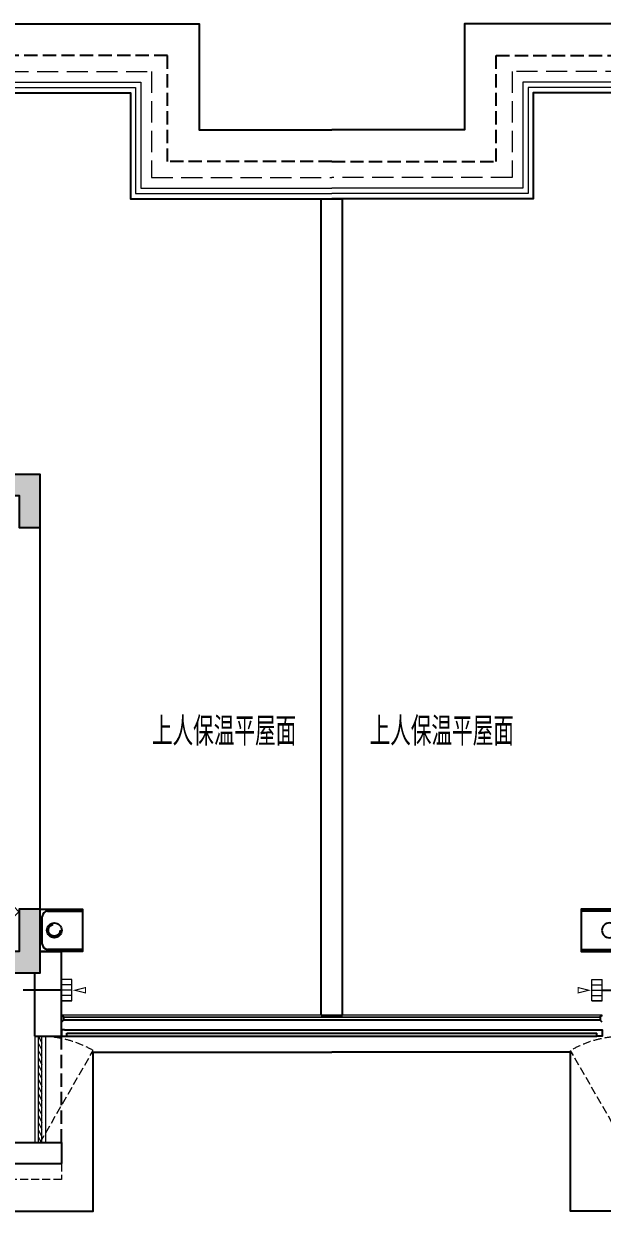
# Model space of a CAD drawing. Extents: x 3753737 to 4713801, y -857380 to 24339.
# Drawn here: x 4659544 to 4664999, y -768810 to -757610 of the extents above; entities that cross this region are included whole.
import ezdxf

# ---------------------------------------------------------------- set-up
doc = ezdxf.new("R2010")
doc.units = 0
doc.header["$LTSCALE"] = 1000
doc.header["$MEASUREMENT"] = 0
doc.linetypes.add('#P_--_20B1_001_t3$0$DASH', pattern=[0.35, 0.25, -0.1])
doc.linetypes.add('DASH', pattern=[0.35, 0.25, -0.1])
doc.layers.get('0').update_dxf_attribs({"linetype": 'CONTINUOUS'})
for name, color, linetype in [('!!电气', 1, 'CONTINUOUS'), ('3-栏杆1', 252, 'CONTINUOUS'), ('COLU', 7, 'CONTINUOUS'), ('ROOF', 183, 'CONTINUOUS'), ('S-砼墙填充', 251, 'CONTINUOUS'), ('VPIPE-凝结', 150, 'CONTINUOUS'), ('VPIPE-雨水', 4, 'DASH'), ('WALL', 252, 'CONTINUOUS'), ('看线', 185, 'CONTINUOUS'), ('管', 193, 'CONTINUOUS'), ('铝合金', 144, 'CONTINUOUS')]:
    doc.layers.add(name, color=color, linetype=linetype)
for name, color, linetype, lineweight in [('PUB_TEXT', 7, 'CONTINUOUS', 20), ('WINDOW', 146, 'CONTINUOUS', 20), ('平面-分水线', 189, 'CONTINUOUS', 15), ('平面-栏杆', 56, 'CONTINUOUS', 15), ('平面-看线', 252, 'CONTINUOUS', 15), ('平面-空调预留孔', 252, 'CONTINUOUS', 15)]:
    doc.layers.add(name, color=color, linetype=linetype, lineweight=lineweight)
doc.styles.get("Standard").update_dxf_attribs({"font": 'gbenor.shx', "bigfont": 'gbcbig.shx'})

# ---------------------------------------------------------------- blocks, each defined once
blk = doc.blocks.new('dasdasf1sa2f31as32f')
at = {"color": 8}
for p, q in [((-116, 586), (43, 640)), ((-23, 586), (-116, 586)), ((-23, 586), (-73, 493)), ((83, 477), (43, 640)), ((-473, 260), (-339, 504)), ((-270, 524), (-428, 237)), ((115, 208), (-359, 468)), ((135, 245), (-339, 505)), ((-270, 524), (114, 314)), ((-31, 504), (-73, 493)), ((-18, 463), (-31, 504)), ((32, 555), (-18, 463)), ((83, 477), (32, 555)), ((72, 132), (-401, 392)), ((93, 169), (-381, 428)), ((0, 0), (-473, 260)), ((114, 314), (-44, 26)), ((134, 244), (0, 0))]:
    blk.add_line(p, q, dxfattribs=at)
for centre, start, end in [((-294, 479), 61.2593, 151.2593), ((89, 269), 331.2593, 61.2593)]:
    blk.add_arc(centre, 51.3, start, end, dxfattribs=at)
blk = doc.blocks.new('DFSFSF')
at = {"layer": '平面-分水线'}
for p, q in [((697142, 775568), (697142, 775668)), ((697342, 775668), (697143, 775668)), ((697193, 775568), (697193, 775668)), ((697243, 775568), (697243, 775668)), ((697292, 775568), (697292, 775668)), ((697342, 775668), (697342, 775568)), ((697342, 775568), (697342, 775668)), ((697342, 775568), (697143, 775568))]:
    blk.add_line(p, q, dxfattribs=at)
blk = doc.blocks.new('DFGDGDGD')
at = {"layer": '平面-分水线', "const_width": 10}
blk.add_lwpolyline([(697268, 775441), (697243, 775541), (697218, 775441)], close=True, dxfattribs=at)
blk.add_blockref('DFSFSF', (0, 0))
blk = doc.blocks.new('GDGDGRD')
at = {"layer": 'S-砼墙填充'}
h = blk.add_hatch(color=252, dxfattribs=at)
h.dxf.hatch_style = 1
h.paths.add_polyline_path([(442367, 293015), (442367, 292815), (442667, 292815), (442667, 292515), (442867, 292515), (442867, 293015)])
h = blk.add_hatch(color=252, dxfattribs=at)
h.dxf.hatch_style = 1
h.paths.add_polyline_path([(442867, 288915), (442667, 288915), (442667, 288515), (442017, 288515), (442017, 288315), (442867, 288315)])
at = {"layer": 'COLU', "color": 252}
for points in [[(442367, 293015), (442367, 292815), (442667, 292815), (442667, 292515), (442867, 292515), (442867, 293015)], [(442867, 288915), (442667, 288915), (442667, 288515), (442017, 288515), (442017, 288315), (442867, 288315)]]:
    blk.add_lwpolyline(points, close=True, dxfattribs=at)
blk = doc.blocks.new('A$C3EB2330C')
at = {"layer": '管', "color": 252}
for p, q in [((0, 380), (330, 380)), ((380, 330), (380, 70)), ((330, 20), (0, 20))]:
    blk.add_line(p, q, dxfattribs=at)
blk.add_lwpolyline([(400, 400), (400, 0), (0, 0), (0, 400)], close=True, dxfattribs=at)
for centre, start, end in [((330, 330), 0, 90), ((330, 70), 270, 360)]:
    blk.add_arc(centre, 50, start, end, dxfattribs=at)
blk.add_ellipse((267, 200), major_axis=(-49.5, -49.5), ratio=1, start_param=-0.785398, end_param=5.497787, dxfattribs=at)
blk = doc.blocks.new('$WINLIB2D$00000039')
at = {"color": 0}
for points in [[(-0.5, 0.5), (-0.5, -0.5)], [(0.5, 0.5), (-0.5, 0.5)], [(0.5, -0.5), (0.5, 0.5)], [(-0.5, 0.167), (0.5, 0.167)], [(-0.384, -0.167), (-0.448, 0.167)], [(-0.316, -0.167), (-0.38, 0.167)], [(-0.248, -0.167), (-0.312, 0.167)], [(-0.18, -0.167), (-0.244, 0.167)], [(-0.112, -0.167), (-0.176, 0.167)], [(-0.044, -0.167), (-0.108, 0.167)], [(0.024, -0.167), (-0.04, 0.167)], [(0.092, -0.167), (0.028, 0.167)], [(0.16, -0.167), (0.096, 0.167)], [(0.228, -0.167), (0.164, 0.167)], [(0.296, -0.167), (0.232, 0.167)], [(0.364, -0.167), (0.3, 0.167)], [(0.432, -0.167), (0.368, 0.167)], [(0.5, -0.167), (0.436, 0.167)], [(-0.452, -0.167), (-0.5, 0.084)], [(-0.5, -0.167), (0.5, -0.167)], [(0.5, -0.5), (-0.5, -0.5)]]:
    blk.add_lwpolyline(points, dxfattribs=at)
blk = doc.blocks.new('A$C100F5A36')
at = {"layer": '3-栏杆1', "color": 252}
for p, q in [((34272.7, -17600.2), (34252.5, -17582.4)), ((34252.5, -17582.4), (34272.7, -17600.2)), ((39332.2, -17600.2), (39352.5, -17582.4)), ((39352.5, -17582.4), (39332.2, -17600.2)), ((34272.7, -17629.5), (34252.5, -17649.3)), ((34252.5, -17649.3), (34272.7, -17629.5)), ((34272.7, -17600.3), (39332.2, -17600.2)), ((34272.7, -17600.2), (34272.7, -17629.5)), ((39332.2, -17629.5), (34272.7, -17629.5)), ((39332.2, -17600.2), (39332.2, -17629.5)), ((39352.5, -17649.3), (39332.2, -17629.5))]:
    blk.add_line(p, q, dxfattribs=at)
at = {"layer": 'ROOF', "color": 252, "ltscale": 0.8}
for points in [[(28702.5, -8232.4), (35552.5, -8232.4), (35552.5, -9232.4), (36802.5, -9232.4)], [(44902.5, -8232.4), (38052.5, -8232.4), (38052.5, -9232.4), (36802.5, -9232.4)], [(28702.5, -8882.4), (34902.5, -8882.4), (34902.5, -9882.4), (36802.5, -9882.4)], [(44902.5, -8882.4), (38702.5, -8882.4), (38702.5, -9882.4), (36802.5, -9882.4)]]:
    blk.add_lwpolyline(points, dxfattribs=at)
at = {"layer": 'VPIPE-凝结', "color": 252}
for p, q in [((34252.5, -17347.4), (33892.5, -17347.4)), ((39352.5, -17347.4), (39712.5, -17347.4))]:
    blk.add_line(p, q, dxfattribs=at)
at = {"layer": 'VPIPE-雨水', "color": 252}
blk.add_circle((34185, -16782.4), 55, dxfattribs=at)
at = {"layer": 'WALL', "color": 252}
for p, q in [((36702.5, -17582.4), (36702.5, -9882.4)), ((36702.5, -9882.4), (36902.5, -9882.4)), ((36902.5, -17582.4), (36902.5, -9882.4)), ((34052.5, -12482.4), (33152.5, -12482.4)), ((34052.5, -16982.4), (34052.5, -12482.4)), ((34052.5, -16982.4), (34252.5, -16982.4)), ((34252.5, -17782.4), (34252.5, -16982.4)), ((33402.5, -17182.4), (33952.5, -17182.4)), ((33952.5, -17182.4), (34002.5, -17182.4)), ((34002.5, -17782.4), (34002.5, -17182.4)), ((36702.5, -17582.4), (36902.5, -17582.4)), ((34002.5, -17782.4), (34252.5, -17782.4)), ((33402.5, -18782.4), (34252.5, -18782.4)), ((34252.5, -18782.4), (34252.5, -18982.4)), ((33302.5, -18982.4), (34252.5, -18982.4))]:
    blk.add_line(p, q, dxfattribs=at)
at = {"layer": 'WINDOW', "color": 252, "linetype": 'DASH', "ltscale": 0.3}
for points in [[(34052.5, -18782.4), (34552.5, -17916.4, 0.1316525), (34052.5, -17782.4)], [(39552.5, -18782.4), (39052.5, -17916.4, -0.1316525), (39552.5, -17782.4)]]:
    blk.add_lwpolyline(points, format="xyb", dxfattribs=at)
at = {"layer": '平面-栏杆', "color": 252}
for points in [[(28702.5, -8782.4), (35002.5, -8782.4), (35002.5, -9782.4), (36802.5, -9782.4)], [(28702.5, -8832.4), (34952.5, -8832.4), (34952.5, -9832.4), (36802.5, -9832.4)], [(44902.5, -8782.4), (38602.5, -8782.4), (38602.5, -9782.4), (36802.5, -9782.4)], [(44902.5, -8832.4), (38652.5, -8832.4), (38652.5, -9832.4), (36802.5, -9832.4)]]:
    blk.add_lwpolyline(points, dxfattribs=at)
at = {"layer": '平面-看线', "color": 252}
blk.add_line((39352.5, -17582.4), (34252.5, -17582.4), dxfattribs=at)
at = {"layer": '平面-看线', "color": 252, "linetype": 'DASH', "ltscale": 0.8}
for points in [[(28702.5, -8682.4), (35102.5, -8682.4), (35102.5, -9682.4), (36802.5, -9682.4)], [(44902.5, -8682.4), (38502.5, -8682.4), (38502.5, -9682.4), (36802.5, -9682.4)]]:
    blk.add_lwpolyline(points, dxfattribs=at)
at = {"layer": '平面-看线', "color": 252, "linetype": 'DASH', "ltscale": 0.3}
blk.add_lwpolyline([(34252.5, -18982.4), (34252.5, -19132.4), (33102.5, -19132.4), (33102.5, -18982.4)], dxfattribs=at)
at = {"layer": '看线', "color": 252, "linetype": '#P_--_20B1_001_t3$0$DASH', "ltscale": 0.5}
for points in [[(36802.5, -9532.4), (35252.5, -9532.4), (35252.5, -8532.4), (28702.5, -8532.4)], [(36802.5, -9532.4), (38352.5, -9532.4), (38352.5, -8532.4), (44902.5, -8532.4)], [(34252.5, -18782.4), (34252.5, -17782.4)]]:
    blk.add_lwpolyline(points, dxfattribs=at)
at = {"layer": '看线', "color": 252}
for points in [[(14202.5, -18232.4), (14202.5, -19432.4), (34552.5, -19432.4), (34552.5, -17932.4), (36802.5, -17932.4)], [(59402.5, -18232.4), (59402.5, -19432.4), (39052.5, -19432.4), (39052.5, -17932.4), (36802.5, -17932.4)]]:
    blk.add_lwpolyline(points, dxfattribs=at)
at = {"layer": '铝合金', "color": 252}
for points in [[(34282.4, -17722.4), (34252.4, -17722.4), (34252.5, -17782.4), (34302.5, -17782.4), (34302.5, -17752.4)], [(34252.5, -17752.4), (34252.5, -17782.4), (34302.5, -17782.4), (34302.5, -17772.4), (34302.5, -17772.4), (34302.5, -17752.4)], [(34282.4, -17722.4), (39322.4, -17722.4)], [(34302.5, -17752.4), (39302.5, -17752.4)], [(34302.5, -17782.4), (39302.5, -17782.4)], [(39322.4, -17722.4), (39352.4, -17722.4), (39352.5, -17782.4), (39302.5, -17782.4), (39302.5, -17752.4)], [(39352.5, -17752.4), (39352.5, -17782.4), (39302.5, -17782.4), (39302.5, -17772.4), (39302.5, -17772.4), (39302.5, -17752.4)]]:
    blk.add_lwpolyline(points, dxfattribs=at)
at = {"color": 252}
blk.add_blockref('GDGDGRD', (-408814.1, -305497.8), dxfattribs=at)
at = {"color": 252, "xscale": -1, "rotation": 90}
blk.add_blockref('DFGDGDGD', (809920, 679895.1), dxfattribs=at)
at = {"color": 252, "rotation": 270}
blk.add_blockref('DFGDGDGD', (-736315.1, 679895.1), dxfattribs=at)
at = {"layer": 'WINDOW', "color": 252, "xscale": -1000, "yscale": 100, "zscale": -1000, "rotation": 270}
blk.add_blockref('$WINLIB2D$00000039', (34052.5, -18282.4), dxfattribs=at)
at = {"layer": '平面-空调预留孔', "color": 252, "xscale": -1, "rotation": 15.00000000331026}
blk.add_blockref('dasdasf1sa2f31as32f', (33462.3, -16982.4), dxfattribs=at)
at = {"layer": '管', "color": 252, "rotation": 180}
blk.add_blockref('A$C3EB2330C', (34452.5, -16582.4), dxfattribs=at)
at = {"layer": '管', "color": 252, "xscale": -1, "rotation": 180}
blk.add_blockref('A$C3EB2330C', (39152.5, -16582.4), dxfattribs=at)
at = {"layer": 'PUB_TEXT', "color": 252}
for p in [(35105.9, -15041.3), (37158.6, -15041.3)]:
    blk.add_text('上人保温平屋面', height=270.07, dxfattribs=at).set_placement(p)

msp = doc.modelspace()

# ---------------------------------------------------------------- block references
at = {"layer": '!!电气'}
msp.add_blockref('A$C100F5A36', (4625646.2, -749377.2), dxfattribs=at)

doc.saveas('drawing.dxf')
